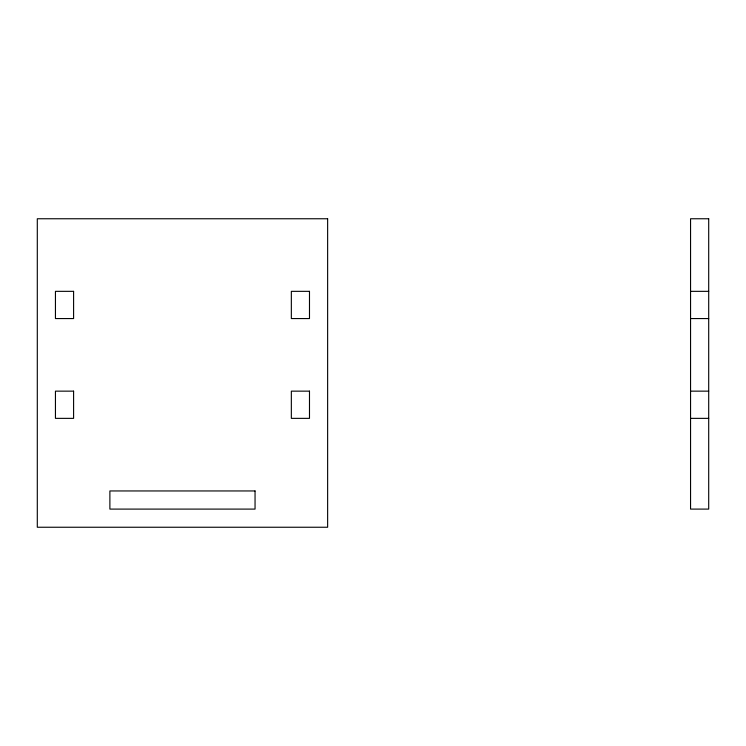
<?xml version="1.0" encoding="UTF-8"?>
<svg xmlns="http://www.w3.org/2000/svg" width="746" height="746" viewBox="0 0 746 746"><rect width="100%" height="100%" fill="white"/><g stroke="black" fill="none" stroke-linecap="round" stroke-linejoin="round"><path stroke-width="1.12" d="M690.554 291.341L708.7 291.341M690.554 318.561L708.7 318.561M690.554 391.146L708.7 391.146M690.554 418.366L708.7 418.366M327.634 218.755L37.3 218.755L37.3 527.245L327.634 527.245L327.634 218.755M708.7 218.755L690.554 218.755L690.554 509.098L708.7 509.098L708.7 218.755M73.593 291.341L55.446 291.341L55.446 318.561L73.593 318.561L73.593 291.341M309.487 291.341L291.341 291.341L291.341 318.561L309.487 318.561L309.487 291.341M73.593 391.146L55.446 391.146L55.446 418.366L73.593 418.366L73.593 391.146M309.487 391.146L291.341 391.146L291.341 418.366L309.487 418.366L309.487 391.146M255.048 490.952L109.886 490.952L109.886 509.098L255.048 509.098L255.048 490.952"/></g></svg>
